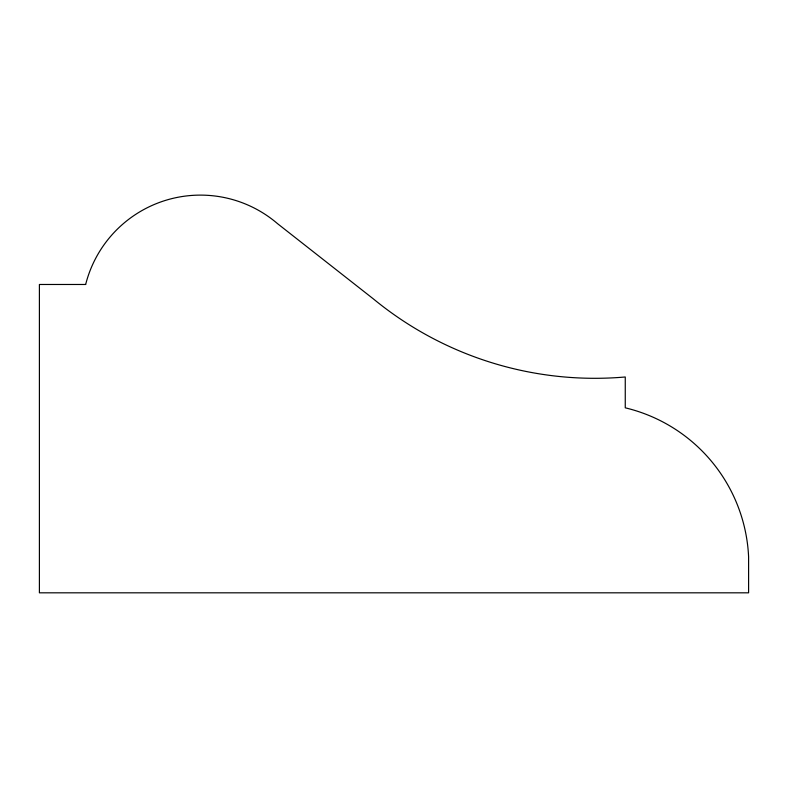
<?xml version="1.0" encoding="UTF-8"?>
<svg xmlns="http://www.w3.org/2000/svg" width="788" height="788" viewBox="0 0 788 788"><rect width="100%" height="100%" fill="white"/><g stroke="black" fill="none" stroke-linecap="round" stroke-linejoin="round"><path stroke-width="1.18" d="M85.656 284.478L39.4 284.478L39.4 592.822L748.6 592.822L748.6 556.791A160.88 160.88 0 0 0 625.258 407.82L625.258 376.979A348.641 348.641 0 0 1 373.335 298.869L277.603 223.713A118.397 118.397 0 0 0 85.656 284.478"/></g></svg>
